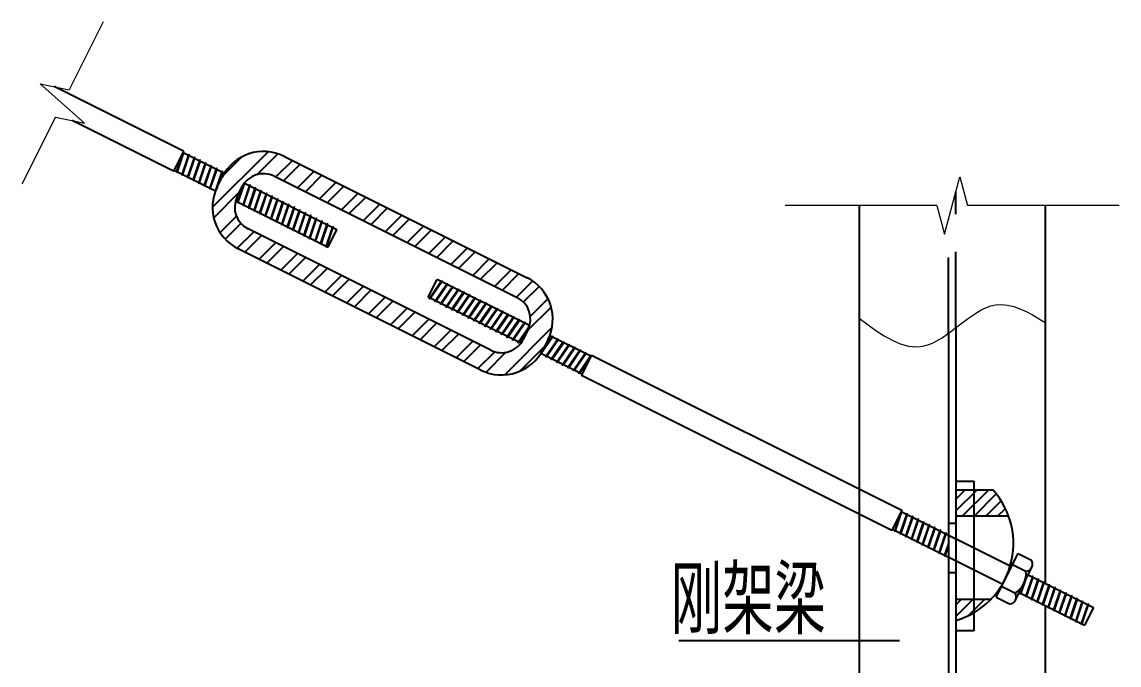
# Model space of a CAD drawing. Extents: x 9539573 to 9710259, y 1656270 to 2510207.
# Drawn here: x 9673735 to 9680982, y 2025030 to 2029280 of the extents above; entities that cross this region are included whole.
import ezdxf
from ezdxf.enums import TextEntityAlignment as Align

# ---------------------------------------------------------------- set-up
doc = ezdxf.new("R2010")
doc.units = 0
doc.header["$LTSCALE"] = 1000
doc.header["$MEASUREMENT"] = 0
doc.linetypes.add('CONTINUOUS1', pattern=[0])
doc.linetypes.add('DASHED', pattern=[0.75, 0.5, -0.25])
for name, color, linetype in [('003_THICK', 7, 'CONTINUOUS1'), ('LAYER4', 4, 'CONTINUOUS'), ('PUB_TEXT', 7, 'CONTINUOUS'), ('刚架', 2, 'CONTINUOUS'), ('填充', 8, 'CONTINUOUS'), ('支撑', 4, 'CONTINUOUS'), ('板', 4, 'CONTINUOUS')]:
    doc.layers.add(name, color=color, linetype=linetype)
doc.layers.add('Z-详图标注', color=3, linetype='CONTINUOUS', lineweight=18)
doc.layers.add('标注', color=4, linetype='CONTINUOUS', lineweight=20)
doc.styles.add('TSSD_DIMENSION', font='atssdeng.shx', dxfattribs={"width": 0.7, "bigfont": 'atssdchn.shx'})

# ---------------------------------------------------------------- blocks, each defined once
blk = doc.blocks.new('*X6')
at = {"layer": '填充', "linetype": 'Continuous'}
for p, q in [((14993658.8, -92297.5), (14993763.4, -92193)), ((14993702.8, -92328.6), (14993804.4, -92227)), ((14993730.5, -92513), (14993882.2, -92361.3)), ((14993747.5, -92421), (14993861.4, -92307)), ((14993582.8, -92797.8), (14993886.9, -92493.7)), ((14993409.9, -92758.6), (14993519.2, -92649.2)), ((14993462.5, -92781), (14993591, -92652.4)), ((14993682.4, -92773.2), (14993840.4, -92615.3))]:
    blk.add_line(p, q, dxfattribs=at)
blk = doc.blocks.new('*X7')
at = {"layer": '填充', "linetype": 'Continuous'}
for p, q in [((14991695.3, -91715.5), (14992053.9, -91356.9)), ((14991979.9, -91505.9), (14992115.8, -91370)), ((14991761.7, -91512), (14991882.3, -91391.4)), ((14992103.2, -91519.7), (14992210.5, -91412.4)), ((14992153.2, -91544.7), (14992247, -91450.9)), ((14991702.2, -91783.6), (14991869.3, -91616.5)), ((14991743.3, -91879.6), (14991849.7, -91773.2)), ((14991776.3, -91921.6), (14991878.4, -91819.5)), ((14991854.6, -91980.4), (14991961.6, -91873.5)), ((14991904.2, -92005.8), (14991957.2, -91952.8))]:
    blk.add_line(p, q, dxfattribs=at)
blk = doc.blocks.new('*X8')
at = {"layer": '填充', "linetype": 'Continuous'}
for p, q in [((14992247, -91450.9), (14992260.5, -91437.4)), ((14992244.6, -91590.4), (14992352, -91483.1)), ((14992294.6, -91615.4), (14992402, -91508.1)), ((14992386, -91661.1), (14992493.4, -91553.8)), ((14992436, -91686.1), (14992543.4, -91578.8)), ((14992527.5, -91731.8), (14992634.8, -91624.5)), ((14992577.5, -91756.8), (14992684.8, -91649.5)), ((14992668.9, -91802.6), (14992776.2, -91695.2)), ((14992718.9, -91827.6), (14992826.2, -91720.2)), ((14992810.3, -91873.3), (14992917.6, -91765.9)), ((14992860.3, -91898.3), (14992967.6, -91790.9)), ((14992951.7, -91944), (14993059.1, -91836.6)), ((14993001.7, -91969), (14993109.1, -91861.6)), ((14991957.2, -91952.8), (14992011.6, -91898.5)), ((14991995.7, -92051.5), (14992103, -91944.2)), ((14993093.2, -92014.7), (14993200.5, -91907.4)), ((14993143.2, -92039.7), (14993250.5, -91932.4)), ((14992045.7, -92076.5), (14992153, -91969.2)), ((14992137.1, -92122.2), (14992244.4, -92014.9)), ((14993234.6, -92085.4), (14993341.9, -91978.1)), ((14993284.6, -92110.4), (14993391.9, -92003.1)), ((14992187.1, -92147.2), (14992294.4, -92039.9)), ((14992278.5, -92192.9), (14992385.8, -92085.6)), ((14993376, -92156.1), (14993483.3, -92048.8)), ((14993426, -92181.1), (14993533.3, -92073.8)), ((14992328.5, -92217.9), (14992435.8, -92110.6)), ((14992419.9, -92263.7), (14992527.2, -92156.3)), ((14993517.4, -92226.8), (14993624.7, -92119.5)), ((14993567.4, -92251.8), (14993674.7, -92144.5)), ((14992469.9, -92288.7), (14992577.2, -92181.3)), ((14992561.3, -92334.4), (14992668.7, -92227)), ((14992611.3, -92359.4), (14992718.7, -92252)), ((14992702.8, -92405.1), (14992810.1, -92297.7)), ((14992752.8, -92430.1), (14992860.1, -92322.7)), ((14992844.2, -92475.8), (14992951.5, -92368.5)), ((14992894.2, -92500.8), (14993001.5, -92393.5)), ((14992985.6, -92546.5), (14993092.9, -92439.2)), ((14993035.6, -92571.5), (14993142.9, -92464.2)), ((14993127, -92617.2), (14993234.4, -92509.9)), ((14993177, -92642.2), (14993284.4, -92534.9)), ((14993268.4, -92687.9), (14993375.8, -92580.6)), ((14993318.4, -92712.9), (14993425.8, -92605.6))]:
    blk.add_line(p, q, dxfattribs=at)
blk = doc.blocks.new('A$C3B5F1999')
at = {"layer": '板', "lineweight": -3}
h = blk.add_hatch(dxfattribs=at)
h.set_pattern_fill('ANSI31', color=256, scale=11.25, style=0)
h.set_pattern_definition([(225, (1544786.093, 1161578.04), (25.25697034, -25.25697034), [])])
h.paths.add_polyline_path([(227.3, 494.1, 0.095394), (160.5, 606.6), (0, 606.6), (0, 494.1)])
h.paths.add_polyline_path([(0, 135.7), (0, 44.9, 0.128822), (150.1, 135.7)])
for p, q in [((0, 645.3), (76.8, 645.3)), ((0, 645.3), (0, 0)), ((76.8, 645.3), (76.8, 0)), ((160.5, 606.6), (0, 606.6)), ((160.5, 606.6), (0, 606.6)), ((227.3, 494.1), (0, 494.1)), ((150.1, 135.7), (0, 135.7)), ((76.8, 0), (0, 0))]:
    blk.add_line(p, q, dxfattribs=at)
blk.add_arc((-98.2, 376.8), 346.1, 286.4909, 41.6183, dxfattribs=at)

msp = doc.modelspace()

# ---------------------------------------------------------------- linework, layer by layer
at = {"layer": '003_THICK'}
msp.add_line((9680170.5, 2025478), (9680315.1, 2025767.2), dxfattribs=at)
at = {"layer": 'LAYER4'}
for p, q in [((9675468.4, 2028391.4), (9677071.8, 2027589.7)), ((9675026, 2028192.3), (9675057, 2028254.3)), ((9675402.6, 2028259.8), (9677006, 2027458.1)), ((9675157.7, 2028126.5), (9675188.7, 2028188.5)), ((9676832.4, 2027110.9), (9675229, 2027912.5)), ((9676766.5, 2026979.2), (9675163.2, 2027780.9)), ((9677077.3, 2027244.1), (9677046.3, 2027182.2)), ((9677208.9, 2027178.3), (9677178, 2027116.3))]:
    msp.add_line(p, q, dxfattribs=at)
for centre, major_axis, start_param, end_param in [((9675331.3, 2028117.1), (306.7, 1.5), 1.102288, 2.673084), ((9675331.3, 2028117.1), (159.5, 0.8), 1.101915, 2.672711), ((9675300.3, 2028055.2), (306.7, 0.1), 2.677499, 4.248296), ((9675300.3, 2028055.2), (159.5, 1.6), 2.667643, 4.238439), ((9676934.7, 2027315.5), (-306.7, 2.1), 2.684766, 4.255563), ((9676934.7, 2027315.5), (159.5, 1.9), -0.475415, 1.095381), ((9676903.7, 2027253.5), (-159.5, 2.2), 1.1208, 2.691597), ((9676903.7, 2027253.5), (-306.7, 1), 1.110269, 2.681065)]:
    msp.add_ellipse(centre, major_axis=major_axis, ratio=1, start_param=start_param, end_param=end_param, dxfattribs=at)
at = {"layer": 'PUB_TEXT'}
msp.add_line((9678073.3, 2025192.3), (9679531.4, 2025192.3), dxfattribs=at)
at = {"layer": '刚架', "color": 5, "linetype": 'DASHED'}
for p, q in [((9679904.3, 2027259.5), (9679904.3, 2028157.7)), ((9679855.3, 2027222.2), (9679855.3, 2027974.6)), ((9679266.5, 2026193.1), (9679266.5, 2026028.5)), ((9679855.3, 2025967.7), (9679904.3, 2025967.7)), ((9679855.3, 2025640.6), (9679904.3, 2025640.6))]:
    msp.add_line(p, q, dxfattribs=at)
at = {"layer": '刚架', "linetype": 'Continuous'}
for p, q in [((9679266.5, 2028066.2), (9679266.5, 2026193.1)), ((9680493.1, 2028066.2), (9680493.1, 2025570.6)), ((9679904.3, 2027259.5), (9679904.3, 2021723)), ((9679855.3, 2027222.2), (9679855.3, 2021685.8)), ((9679266.5, 2026028.5), (9679266.5, 2024201.3)), ((9680493.1, 2025424.3), (9680493.1, 2024201.3))]:
    msp.add_line(p, q, dxfattribs=at)
at = {"layer": '支撑', "linetype": 'Continuous'}
for p, q in [((9674803.1, 2028424.8), (9673948.7, 2028852)), ((9674737.3, 2028293.1), (9674067.9, 2028627.8)), ((9674803.1, 2028424.8), (9674737.3, 2028293.1)), ((9674799.4, 2028417.5), (9675072.1, 2028281.1)), ((9674740.9, 2028300.5), (9675013.6, 2028164.1)), ((9675205.1, 2028214.6), (9675816.2, 2027909.1)), ((9675146.6, 2028097.6), (9675757.6, 2027792.1)), ((9675757.6, 2027792.1), (9675816.2, 2027909.1)), ((9676418.8, 2027461.5), (9676477.3, 2027578.5)), ((9677088.4, 2027273), (9676477.3, 2027578.5)), ((9677029.9, 2027156), (9676418.8, 2027461.5)), ((9677494, 2027070.2), (9677221.3, 2027206.5)), ((9677435.5, 2026953.2), (9677162.8, 2027089.5)), ((9677497.7, 2027077.5), (9677431.9, 2026945.8)), ((9677497.7, 2027077.5), (9679547, 2026052.8)), ((9677431.9, 2026945.8), (9679481.2, 2025921.2)), ((9679547, 2026052.8), (9679481.2, 2025921.2)), ((9679543.3, 2026045.5), (9680272.1, 2025681.2)), ((9679484.8, 2025928.5), (9680213.6, 2025564.1)), ((9680315.1, 2025767.2), (9680402.9, 2025723.4)), ((9680279, 2025694.9), (9680366.8, 2025651.1)), ((9680298.3, 2025459.3), (9680406.8, 2025676.2)), ((9680381.8, 2025626.3), (9680812.3, 2025411.1)), ((9680206.7, 2025550.3), (9680294.5, 2025506.4)), ((9680323.3, 2025509.3), (9680753.8, 2025294)), ((9680170.5, 2025478), (9680258.3, 2025434.1)), ((9680812.3, 2025411.1), (9680753.8, 2025294))]:
    msp.add_line(p, q, dxfattribs=at)
for centre, major_axis, start_param, end_param in [((9680366, 2025696.6), (-45.6, 0.6), 1.599742, 3.782994), ((9680222.5, 2025632.8), (-145.4, 3.9), 2.115145, 3.294365), ((9680257.6, 2025479.7), (-45.6, 0.6), 1.599742, 3.782994)]:
    msp.add_ellipse(centre, major_axis=major_axis, ratio=1, start_param=start_param, end_param=end_param, dxfattribs=at)
at = {"layer": '标注'}
for p, q in [((9674271, 2029279.6), (9674047.1, 2028831.9)), ((9674148.3, 2028611.4), (9673855.3, 2028871.1)), ((9673855.3, 2028871.1), (9674047.1, 2028831.9)), ((9673956.5, 2028650.6), (9673735.1, 2028207.9)), ((9673956.5, 2028650.6), (9674148.3, 2028611.4)), ((9679829.1, 2027877.1), (9679930.5, 2028255.3)), ((9679930.5, 2028255.3), (9679981.1, 2028066.2)), ((9679778.5, 2028066.2), (9678777.4, 2028066.2)), ((9679778.5, 2028066.2), (9679829.1, 2027877.1)), ((9680982.2, 2028066.2), (9679981.1, 2028066.2))]:
    msp.add_line(p, q, dxfattribs=at)
at = {"layer": '标注', "linetype": 'Continuous'}
for p, q in [((9674789.8, 2028398.2), (9674754.5, 2028293.7)), ((9674803.1, 2028424.8), (9674755.5, 2028284)), ((9674804.1, 2028415.1), (9674761.9, 2028290)), ((9674833.3, 2028400.5), (9674791.1, 2028275.4)), ((9674839.7, 2028406.5), (9674792.1, 2028265.7)), ((9674840.7, 2028396.8), (9674798.5, 2028271.7)), ((9674804.1, 2028415.1), (9674803.1, 2028424.8)), ((9674876.2, 2028388.2), (9674828.7, 2028247.4)), ((9674833.3, 2028400.5), (9674839.7, 2028406.5)), ((9674840.7, 2028396.8), (9674839.7, 2028406.5)), ((9674869.9, 2028382.3), (9674876.2, 2028388.2)), ((9674877.3, 2028378.6), (9674876.2, 2028388.2)), ((9674869.9, 2028382.3), (9674827.6, 2028257.1)), ((9674877.3, 2028378.6), (9674835, 2028253.4)), ((9674906.5, 2028364), (9674864.2, 2028238.8)), ((9674912.8, 2028369.9), (9674865.3, 2028229.1)), ((9674913.9, 2028360.3), (9674871.6, 2028235.1)), ((9674943, 2028345.7), (9674900.8, 2028220.5)), ((9674949.4, 2028351.7), (9674901.8, 2028210.9)), ((9674906.5, 2028364), (9674912.8, 2028369.9)), ((9674950.4, 2028342), (9674908.2, 2028216.8)), ((9674913.9, 2028360.3), (9674912.8, 2028369.9)), ((9674979.6, 2028327.4), (9674937.4, 2028202.2)), ((9674986, 2028333.4), (9674938.4, 2028192.6)), ((9674943, 2028345.7), (9674949.4, 2028351.7)), ((9674987, 2028323.7), (9674944.7, 2028198.5)), ((9674950.4, 2028342), (9674949.4, 2028351.7)), ((9675022.5, 2028315.1), (9674975, 2028174.3)), ((9674979.6, 2028327.4), (9674986, 2028333.4)), ((9674987, 2028323.7), (9674986, 2028333.4)), ((9675016.2, 2028309.1), (9675022.5, 2028315.1)), ((9675023.6, 2028305.4), (9675022.5, 2028315.1)), ((9674737.3, 2028293.1), (9674744.6, 2028298.6)), ((9674754.5, 2028293.7), (9674755.5, 2028284)), ((9674755.5, 2028284), (9674761.9, 2028290)), ((9674791.1, 2028275.4), (9674792.1, 2028265.7)), ((9674792.1, 2028265.7), (9674798.5, 2028271.7)), ((9674827.6, 2028257.1), (9674828.7, 2028247.4)), ((9674828.7, 2028247.4), (9674835, 2028253.4)), ((9675016.2, 2028309.1), (9674973.9, 2028183.9)), ((9675023.6, 2028305.4), (9674981.3, 2028180.3)), ((9675052.8, 2028290.8), (9675010.5, 2028165.7)), ((9675059.1, 2028296.8), (9675017.8, 2028174.5)), ((9675060.1, 2028287.1), (9675032.5, 2028205.4)), ((9675052.8, 2028290.8), (9675059.1, 2028296.8)), ((9675060.1, 2028287.1), (9675059.1, 2028296.8)), ((9674864.2, 2028238.8), (9674865.3, 2028229.1)), ((9674865.3, 2028229.1), (9674871.6, 2028235.1)), ((9674900.8, 2028220.5), (9674901.8, 2028210.9)), ((9674901.8, 2028210.9), (9674908.2, 2028216.8)), ((9674937.4, 2028202.2), (9674938.4, 2028192.6)), ((9674938.4, 2028192.6), (9674944.7, 2028198.5)), ((9674973.9, 2028183.9), (9674975, 2028174.3)), ((9674975, 2028174.3), (9674981.3, 2028180.3)), ((9675190.2, 2028191.5), (9675156.8, 2028092.5)), ((9675200, 2028207.6), (9675157.8, 2028082.8)), ((9675206.4, 2028214), (9675164.2, 2028088.8)), ((9675235.6, 2028199.4), (9675193.4, 2028074.2)), ((9675242, 2028205.4), (9675194.4, 2028064.6)), ((9675243, 2028195.7), (9675200.7, 2028070.5)), ((9675206.4, 2028214), (9675206.2, 2028216.1)), ((9675272.2, 2028181.1), (9675229.9, 2028055.9)), ((9675278.5, 2028187.1), (9675231, 2028046.3)), ((9675235.6, 2028199.4), (9675242, 2028205.4)), ((9675279.6, 2028177.4), (9675237.3, 2028052.3)), ((9675243, 2028195.7), (9675242, 2028205.4)), ((9675272.2, 2028181.1), (9675278.5, 2028187.1)), ((9675279.6, 2028177.4), (9675278.5, 2028187.1)), ((9675010.5, 2028165.7), (9675011.3, 2028157.9)), ((9675308.8, 2028162.8), (9675266.5, 2028037.7)), ((9675315.1, 2028168.8), (9675267.6, 2028028)), ((9675316.2, 2028159.1), (9675273.9, 2028034)), ((9675345.3, 2028144.5), (9675303.1, 2028019.4)), ((9675351.7, 2028150.5), (9675304.1, 2028009.7)), ((9675308.8, 2028162.8), (9675315.1, 2028168.8)), ((9675352.7, 2028140.8), (9675310.5, 2028015.7)), ((9675316.2, 2028159.1), (9675315.1, 2028168.8)), ((9675381.9, 2028126.2), (9675339.7, 2028001.1)), ((9675388.2, 2028132.2), (9675340.7, 2027991.4)), ((9675345.3, 2028144.5), (9675351.7, 2028150.5)), ((9675389.3, 2028122.6), (9675347, 2027997.4)), ((9675352.7, 2028140.8), (9675351.7, 2028150.5)), ((9675418.5, 2028108), (9675376.2, 2027982.8)), ((9675424.8, 2028113.9), (9675377.3, 2027973.1)), ((9675381.9, 2028126.2), (9675388.2, 2028132.2)), ((9675425.9, 2028104.3), (9675383.6, 2027979.1)), ((9675389.3, 2028122.6), (9675388.2, 2028132.2)), ((9675418.5, 2028108), (9675424.8, 2028113.9)), ((9675425.9, 2028104.3), (9675424.8, 2028113.9)), ((9675156.8, 2028092.5), (9675157.8, 2028082.8)), ((9675157.8, 2028082.8), (9675164.2, 2028088.8)), ((9675193.4, 2028074.2), (9675194.4, 2028064.6)), ((9675194.4, 2028064.6), (9675200.7, 2028070.5)), ((9675229.9, 2028055.9), (9675231, 2028046.3)), ((9675231, 2028046.3), (9675237.3, 2028052.3)), ((9675266.5, 2028037.7), (9675267.6, 2028028)), ((9675267.6, 2028028), (9675273.9, 2028034)), ((9675455.1, 2028089.7), (9675412.8, 2027964.5)), ((9675461.4, 2028095.6), (9675413.8, 2027954.8)), ((9675462.4, 2028086), (9675420.2, 2027960.8)), ((9675491.6, 2028071.4), (9675449.4, 2027946.2)), ((9675498, 2028077.4), (9675450.4, 2027936.6)), ((9675455.1, 2028089.7), (9675461.4, 2028095.6)), ((9675499, 2028067.7), (9675456.8, 2027942.5)), ((9675462.4, 2028086), (9675461.4, 2028095.6)), ((9675528.2, 2028053.1), (9675485.9, 2027927.9)), ((9675534.5, 2028059.1), (9675487, 2027918.3)), ((9675491.6, 2028071.4), (9675498, 2028077.4)), ((9675535.6, 2028049.4), (9675493.3, 2027924.3)), ((9675499, 2028067.7), (9675498, 2028077.4)), ((9675564.8, 2028034.8), (9675522.5, 2027909.7)), ((9675571.1, 2028040.8), (9675523.6, 2027900)), ((9675528.2, 2028053.1), (9675534.5, 2028059.1)), ((9675572.2, 2028031.1), (9675529.9, 2027906)), ((9675535.6, 2028049.4), (9675534.5, 2028059.1)), ((9675564.8, 2028034.8), (9675571.1, 2028040.8)), ((9675572.2, 2028031.1), (9675571.1, 2028040.8)), ((9675303.1, 2028019.4), (9675304.1, 2028009.7)), ((9675304.1, 2028009.7), (9675310.5, 2028015.7)), ((9675339.7, 2028001.1), (9675340.7, 2027991.4)), ((9675340.7, 2027991.4), (9675347, 2027997.4)), ((9675376.2, 2027982.8), (9675377.3, 2027973.1)), ((9675377.3, 2027973.1), (9675383.6, 2027979.1)), ((9675412.8, 2027964.5), (9675413.8, 2027954.8)), ((9675413.8, 2027954.8), (9675420.2, 2027960.8)), ((9675601.3, 2028016.5), (9675559.1, 2027891.4)), ((9675607.7, 2028022.5), (9675560.1, 2027881.7)), ((9675608.7, 2028012.8), (9675566.5, 2027887.7)), ((9675637.9, 2027998.2), (9675595.7, 2027873.1)), ((9675644.3, 2028004.2), (9675596.7, 2027863.4)), ((9675601.3, 2028016.5), (9675607.7, 2028022.5)), ((9675645.3, 2027994.6), (9675603, 2027869.4)), ((9675608.7, 2028012.8), (9675607.7, 2028022.5)), ((9675674.5, 2027980), (9675632.2, 2027854.8)), ((9675680.8, 2027985.9), (9675633.3, 2027845.1)), ((9675637.9, 2027998.2), (9675644.3, 2028004.2)), ((9675681.9, 2027976.3), (9675639.6, 2027851.1)), ((9675645.3, 2027994.6), (9675644.3, 2028004.2)), ((9675711.1, 2027961.7), (9675668.8, 2027836.5)), ((9675717.4, 2027967.6), (9675669.9, 2027826.8)), ((9675674.5, 2027980), (9675680.8, 2027985.9)), ((9675718.4, 2027958), (9675676.2, 2027832.8)), ((9675681.9, 2027976.3), (9675680.8, 2027985.9)), ((9675711.1, 2027961.7), (9675717.4, 2027967.6)), ((9675718.4, 2027958), (9675717.4, 2027967.6)), ((9675449.4, 2027946.2), (9675450.4, 2027936.6)), ((9675450.4, 2027936.6), (9675456.8, 2027942.5)), ((9675485.9, 2027927.9), (9675487, 2027918.3)), ((9675487, 2027918.3), (9675493.3, 2027924.3)), ((9675522.5, 2027909.7), (9675523.6, 2027900)), ((9675523.6, 2027900), (9675529.9, 2027906)), ((9675559.1, 2027891.4), (9675560.1, 2027881.7)), ((9675560.1, 2027881.7), (9675566.5, 2027887.7)), ((9675747.6, 2027943.4), (9675705.4, 2027818.2)), ((9675754, 2027949.4), (9675706.4, 2027808.6)), ((9675755, 2027939.7), (9675712.8, 2027814.5)), ((9675784.2, 2027925.1), (9675741.9, 2027799.9)), ((9675790.5, 2027931.1), (9675743, 2027790.3)), ((9675747.6, 2027943.4), (9675754, 2027949.4)), ((9675791.6, 2027921.4), (9675749.3, 2027796.2)), ((9675755, 2027939.7), (9675754, 2027949.4)), ((9675784.2, 2027925.1), (9675790.5, 2027931.1)), ((9675791.6, 2027921.4), (9675790.5, 2027931.1)), ((9675595.7, 2027873.1), (9675596.7, 2027863.4)), ((9675596.7, 2027863.4), (9675603, 2027869.4)), ((9675632.2, 2027854.8), (9675633.3, 2027845.1)), ((9675633.3, 2027845.1), (9675639.6, 2027851.1)), ((9675668.8, 2027836.5), (9675669.9, 2027826.8)), ((9675669.9, 2027826.8), (9675676.2, 2027832.8)), ((9675705.4, 2027818.2), (9675706.4, 2027808.6)), ((9675706.4, 2027808.6), (9675712.8, 2027814.5)), ((9675741.9, 2027799.9), (9675743, 2027790.3)), ((9675743, 2027790.3), (9675749.3, 2027796.2)), ((9676510.2, 2027571.2), (9676426.1, 2027448.7)), ((9676501.9, 2027566.3), (9676427.1, 2027457.4)), ((9676509.3, 2027562.6), (9676434.5, 2027453.7)), ((9676546.8, 2027552.9), (9676462.7, 2027430.4)), ((9676538.5, 2027548), (9676463.7, 2027439.1)), ((9676545.8, 2027544.3), (9676471.1, 2027435.4)), ((9676583.4, 2027534.6), (9676499.3, 2027412.1)), ((9676575, 2027529.7), (9676500.3, 2027420.8)), ((9676501.9, 2027566.3), (9676510.2, 2027571.2)), ((9676582.4, 2027526), (9676507.6, 2027417.1)), ((9676509.3, 2027562.6), (9676510.2, 2027571.2)), ((9676538.5, 2027548), (9676546.8, 2027552.9)), ((9676545.8, 2027544.3), (9676546.8, 2027552.9)), ((9676575, 2027529.7), (9676583.4, 2027534.6)), ((9676582.4, 2027526), (9676583.4, 2027534.6)), ((9676426.1, 2027448.7), (9676427.1, 2027457.4)), ((9676434.5, 2027453.7), (9676426.1, 2027448.7)), ((9676620, 2027516.4), (9676535.8, 2027393.8)), ((9676611.6, 2027511.4), (9676536.8, 2027402.5)), ((9676619, 2027507.7), (9676544.2, 2027398.8)), ((9676656.5, 2027498.1), (9676572.4, 2027375.6)), ((9676648.2, 2027493.1), (9676573.4, 2027384.2)), ((9676655.6, 2027489.4), (9676580.8, 2027380.5)), ((9676693.1, 2027479.8), (9676609, 2027357.3)), ((9676684.7, 2027474.8), (9676610, 2027365.9)), ((9676611.6, 2027511.4), (9676620, 2027516.4)), ((9676692.1, 2027471.1), (9676617.4, 2027362.2)), ((9676619, 2027507.7), (9676620, 2027516.4)), ((9676729.7, 2027461.5), (9676645.6, 2027339)), ((9676721.3, 2027456.5), (9676646.5, 2027347.6)), ((9676648.2, 2027493.1), (9676656.5, 2027498.1)), ((9676728.7, 2027452.9), (9676653.9, 2027343.9)), ((9676655.6, 2027489.4), (9676656.5, 2027498.1)), ((9676684.7, 2027474.8), (9676693.1, 2027479.8)), ((9676692.1, 2027471.1), (9676693.1, 2027479.8)), ((9676721.3, 2027456.5), (9676729.7, 2027461.5)), ((9676728.7, 2027452.9), (9676729.7, 2027461.5)), ((9676462.7, 2027430.4), (9676463.7, 2027439.1)), ((9676471.1, 2027435.4), (9676462.7, 2027430.4)), ((9676499.3, 2027412.1), (9676500.3, 2027420.8)), ((9676507.6, 2027417.1), (9676499.3, 2027412.1)), ((9676535.8, 2027393.8), (9676536.8, 2027402.5)), ((9676544.2, 2027398.8), (9676535.8, 2027393.8)), ((9676572.4, 2027375.6), (9676573.4, 2027384.2)), ((9676580.8, 2027380.5), (9676572.4, 2027375.6)), ((9676766.3, 2027443.2), (9676682.1, 2027320.7)), ((9676757.9, 2027438.3), (9676683.1, 2027329.4)), ((9676765.3, 2027434.6), (9676690.5, 2027325.7)), ((9676802.8, 2027424.9), (9676718.7, 2027302.4)), ((9676794.5, 2027420), (9676719.7, 2027311.1)), ((9676801.8, 2027416.3), (9676727.1, 2027307.4)), ((9676839.4, 2027406.6), (9676755.3, 2027284.1)), ((9676831, 2027401.7), (9676756.3, 2027292.8)), ((9676757.9, 2027438.3), (9676766.3, 2027443.2)), ((9676838.4, 2027398), (9676763.6, 2027289.1)), ((9676765.3, 2027434.6), (9676766.3, 2027443.2)), ((9676876, 2027388.4), (9676791.9, 2027265.8)), ((9676867.6, 2027383.4), (9676792.8, 2027274.5)), ((9676794.5, 2027420), (9676802.8, 2027424.9)), ((9676875, 2027379.7), (9676800.2, 2027270.8)), ((9676801.8, 2027416.3), (9676802.8, 2027424.9)), ((9676831, 2027401.7), (9676839.4, 2027406.6)), ((9676838.4, 2027398), (9676839.4, 2027406.6)), ((9676867.6, 2027383.4), (9676876, 2027388.4)), ((9676875, 2027379.7), (9676876, 2027388.4)), ((9680046.2, 2027362.6), (9680075.8, 2027379.2)), ((9680075.8, 2027379.2), (9680105.6, 2027393.1)), ((9680105.6, 2027393.1), (9680135.6, 2027403.7)), ((9680135.6, 2027403.7), (9680165.9, 2027410.4)), ((9680165.9, 2027410.4), (9680205.7, 2027412.8)), ((9680205.7, 2027412.8), (9680245.8, 2027408.7)), ((9680245.8, 2027408.7), (9680286.4, 2027398.9)), ((9680286.4, 2027398.9), (9680327.3, 2027384.2)), ((9680327.3, 2027384.2), (9680368.5, 2027365.4)), ((9676609, 2027357.3), (9676610, 2027365.9)), ((9676617.4, 2027362.2), (9676609, 2027357.3)), ((9676645.6, 2027339), (9676646.5, 2027347.6)), ((9676653.9, 2027343.9), (9676645.6, 2027339)), ((9676682.1, 2027320.7), (9676683.1, 2027329.4)), ((9676690.5, 2027325.7), (9676682.1, 2027320.7)), ((9676718.7, 2027302.4), (9676719.7, 2027311.1)), ((9676727.1, 2027307.4), (9676718.7, 2027302.4)), ((9676912.5, 2027370.1), (9676828.4, 2027247.6)), ((9676904.2, 2027365.1), (9676829.4, 2027256.2)), ((9676911.6, 2027361.4), (9676836.8, 2027252.5)), ((9676949.1, 2027351.8), (9676865, 2027229.3)), ((9676940.7, 2027346.8), (9676866, 2027237.9)), ((9676948.1, 2027343.1), (9676873.4, 2027234.2)), ((9676985.7, 2027333.5), (9676901.6, 2027211)), ((9676977.3, 2027328.5), (9676902.6, 2027219.6)), ((9676904.2, 2027365.1), (9676912.5, 2027370.1)), ((9676984.7, 2027324.8), (9676909.9, 2027215.9)), ((9676911.6, 2027361.4), (9676912.5, 2027370.1)), ((9677022.3, 2027315.2), (9676938.1, 2027192.7)), ((9677013.9, 2027310.3), (9676939.1, 2027201.4)), ((9676940.7, 2027346.8), (9676949.1, 2027351.8)), ((9677021.3, 2027306.6), (9676946.5, 2027197.7)), ((9676948.1, 2027343.1), (9676949.1, 2027351.8)), ((9676977.3, 2027328.5), (9676985.7, 2027333.5)), ((9676984.7, 2027324.8), (9676985.7, 2027333.5)), ((9677013.9, 2027310.3), (9677022.3, 2027315.2)), ((9677021.3, 2027306.6), (9677022.3, 2027315.2)), ((9679266.5, 2027321.8), (9679375.5, 2027241.2)), ((9679929.2, 2027278.7), (9679987.5, 2027323)), ((9679987.5, 2027323), (9680046.2, 2027362.6)), ((9680368.5, 2027365.4), (9680409.9, 2027343.4)), ((9680409.9, 2027343.4), (9680493.1, 2027292.8)), ((9676755.3, 2027284.1), (9676756.3, 2027292.8)), ((9676763.6, 2027289.1), (9676755.3, 2027284.1)), ((9676791.9, 2027265.8), (9676792.8, 2027274.5)), ((9676800.2, 2027270.8), (9676791.9, 2027265.8)), ((9676828.4, 2027247.6), (9676829.4, 2027256.2)), ((9676836.8, 2027252.5), (9676828.4, 2027247.6)), ((9676865, 2027229.3), (9676866, 2027237.9)), ((9676873.4, 2027234.2), (9676865, 2027229.3)), ((9677058.8, 2027296.9), (9676974.7, 2027174.4)), ((9677050.5, 2027292), (9676975.7, 2027183.1)), ((9677057.8, 2027288.3), (9676983.1, 2027179.4)), ((9677085.8, 2027264.7), (9677011.3, 2027156.1)), ((9677087, 2027273.7), (9677012.3, 2027164.8)), ((9677078.8, 2027247.2), (9677019.7, 2027161.1)), ((9677050.5, 2027292), (9677058.8, 2027296.9)), ((9677057.8, 2027288.3), (9677058.8, 2027296.9)), ((9677087, 2027273.7), (9677088.8, 2027274.7)), ((9679375.5, 2027241.2), (9679429.7, 2027206.1)), ((9679812.9, 2027192.7), (9679871.1, 2027233.8)), ((9679871.1, 2027233.8), (9679929.2, 2027278.7)), ((9676901.6, 2027211), (9676902.6, 2027219.6)), ((9676909.9, 2027215.9), (9676901.6, 2027211)), ((9676938.1, 2027192.7), (9676939.1, 2027201.4)), ((9676946.5, 2027197.7), (9676938.1, 2027192.7)), ((9676974.7, 2027174.4), (9676975.7, 2027183.1)), ((9676983.1, 2027179.4), (9676974.7, 2027174.4)), ((9677011.3, 2027156.1), (9677012.3, 2027164.8)), ((9677019.7, 2027161.1), (9677011.3, 2027156.1)), ((9677240.7, 2027196.8), (9677165.9, 2027087.9)), ((9677241.7, 2027205.5), (9677168.6, 2027099.1)), ((9677233.3, 2027200.5), (9677184.5, 2027129.4)), ((9677278.3, 2027187.2), (9677194.1, 2027064.7)), ((9677269.9, 2027182.3), (9677195.1, 2027073.3)), ((9677277.3, 2027178.6), (9677202.5, 2027069.7)), ((9677314.8, 2027168.9), (9677230.7, 2027046.4)), ((9677306.5, 2027164), (9677231.7, 2027055.1)), ((9677233.3, 2027200.5), (9677241.7, 2027205.5)), ((9677313.9, 2027160.3), (9677239.1, 2027051.4)), ((9677240.7, 2027196.8), (9677241.7, 2027205.5)), ((9677269.9, 2027182.3), (9677278.3, 2027187.2)), ((9677277.3, 2027178.6), (9677278.3, 2027187.2)), ((9677306.5, 2027164), (9677314.8, 2027168.9)), ((9677313.9, 2027160.3), (9677314.8, 2027168.9)), ((9679429.7, 2027206.1), (9679483.7, 2027176.2)), ((9679483.7, 2027176.2), (9679537.3, 2027153.1)), ((9679724.9, 2027147.3), (9679754.4, 2027159.5)), ((9679754.4, 2027159.5), (9679812.9, 2027192.7)), ((9677165.9, 2027087.9), (9677159.2, 2027084)), ((9677351.4, 2027150.6), (9677267.3, 2027028.1)), ((9677343, 2027145.7), (9677268.3, 2027036.8)), ((9677350.4, 2027142), (9677275.7, 2027033.1)), ((9677388, 2027132.4), (9677303.9, 2027009.8)), ((9677379.6, 2027127.4), (9677304.8, 2027018.5)), ((9677387, 2027123.7), (9677312.2, 2027014.8)), ((9677424.6, 2027114.1), (9677340.4, 2026991.6)), ((9677416.2, 2027109.1), (9677341.4, 2027000.2)), ((9677343, 2027145.7), (9677351.4, 2027150.6)), ((9677423.6, 2027105.4), (9677348.8, 2026996.5)), ((9677350.4, 2027142), (9677351.4, 2027150.6)), ((9677461.1, 2027095.8), (9677377, 2026973.3)), ((9677452.8, 2027090.8), (9677378, 2026981.9)), ((9677379.6, 2027127.4), (9677388, 2027132.4)), ((9677460.1, 2027087.1), (9677385.4, 2026978.2)), ((9677387, 2027123.7), (9677388, 2027132.4)), ((9677416.2, 2027109.1), (9677424.6, 2027114.1)), ((9677423.6, 2027105.4), (9677424.6, 2027114.1)), ((9677452.8, 2027090.8), (9677461.1, 2027095.8)), ((9677460.1, 2027087.1), (9677461.1, 2027095.8)), ((9679537.3, 2027153.1), (9679590.5, 2027138.2)), ((9679590.5, 2027138.2), (9679616.9, 2027134.3)), ((9679616.9, 2027134.3), (9679643.1, 2027132.9)), ((9679643.1, 2027132.9), (9679669.2, 2027134.3)), ((9679669.2, 2027134.3), (9679695.2, 2027138.6)), ((9679695.2, 2027138.6), (9679724.9, 2027147.3)), ((9677194.1, 2027064.7), (9677195.1, 2027073.3)), ((9677202.5, 2027069.7), (9677194.1, 2027064.7)), ((9677230.7, 2027046.4), (9677231.7, 2027055.1)), ((9677239.1, 2027051.4), (9677230.7, 2027046.4)), ((9677267.3, 2027028.1), (9677268.3, 2027036.8)), ((9677275.7, 2027033.1), (9677267.3, 2027028.1)), ((9677303.9, 2027009.8), (9677304.8, 2027018.5)), ((9677312.2, 2027014.8), (9677303.9, 2027009.8)), ((9677497.7, 2027077.5), (9677413.6, 2026955)), ((9677489.3, 2027072.5), (9677414.6, 2026963.6)), ((9677484.4, 2027050.9), (9677421.9, 2026959.9)), ((9677489.3, 2027072.5), (9677497.7, 2027077.5)), ((9677340.4, 2026991.6), (9677341.4, 2027000.2)), ((9677348.8, 2026996.5), (9677340.4, 2026991.6)), ((9677377, 2026973.3), (9677378, 2026981.9)), ((9677385.4, 2026978.2), (9677377, 2026973.3)), ((9677413.6, 2026955), (9677414.6, 2026963.6)), ((9677421.9, 2026959.9), (9677413.6, 2026955)), ((9677431.9, 2026945.8), (9677431.9, 2026955)), ((9679533.7, 2026026.3), (9679498.4, 2025921.7)), ((9679547, 2026052.8), (9679499.4, 2025912)), ((9679548, 2026043.2), (9679505.8, 2025918)), ((9679577.2, 2026028.6), (9679535, 2025903.4)), ((9679583.6, 2026034.6), (9679536, 2025893.8)), ((9679584.6, 2026024.9), (9679542.4, 2025899.7)), ((9679548, 2026043.2), (9679547, 2026052.8)), ((9679613.8, 2026010.3), (9679571.5, 2025885.1)), ((9679620.1, 2026016.3), (9679572.6, 2025875.5)), ((9679577.2, 2026028.6), (9679583.6, 2026034.6)), ((9679621.2, 2026006.6), (9679578.9, 2025881.5)), ((9679584.6, 2026024.9), (9679583.6, 2026034.6)), ((9679656.7, 2025998), (9679609.2, 2025857.2)), ((9679613.8, 2026010.3), (9679620.1, 2026016.3)), ((9679621.2, 2026006.6), (9679620.1, 2026016.3)), ((9679650.4, 2025992), (9679656.7, 2025998)), ((9679657.8, 2025988.3), (9679656.7, 2025998)), ((9679481.2, 2025921.2), (9679488.5, 2025926.7)), ((9679650.4, 2025992), (9679608.1, 2025866.9)), ((9679657.8, 2025988.3), (9679615.5, 2025863.2)), ((9679686.9, 2025973.7), (9679644.7, 2025848.6)), ((9679693.3, 2025979.7), (9679645.7, 2025838.9)), ((9679694.3, 2025970), (9679652.1, 2025844.9)), ((9679723.5, 2025955.4), (9679681.3, 2025830.3)), ((9679729.9, 2025961.4), (9679682.3, 2025820.6)), ((9679686.9, 2025973.7), (9679693.3, 2025979.7)), ((9679730.9, 2025951.8), (9679688.6, 2025826.6)), ((9679694.3, 2025970), (9679693.3, 2025979.7)), ((9679760.1, 2025937.2), (9679717.8, 2025812)), ((9679766.4, 2025943.1), (9679718.9, 2025802.3)), ((9679723.5, 2025955.4), (9679729.9, 2025961.4)), ((9679767.5, 2025933.5), (9679725.2, 2025808.3)), ((9679730.9, 2025951.8), (9679729.9, 2025961.4)), ((9679803, 2025924.8), (9679755.5, 2025784)), ((9679760.1, 2025937.2), (9679766.4, 2025943.1)), ((9679767.5, 2025933.5), (9679766.4, 2025943.1)), ((9679796.7, 2025918.9), (9679803, 2025924.8)), ((9679804, 2025915.2), (9679803, 2025924.8)), ((9679498.4, 2025921.7), (9679499.4, 2025912)), ((9679499.4, 2025912), (9679505.8, 2025918)), ((9679535, 2025903.4), (9679536, 2025893.8)), ((9679536, 2025893.8), (9679542.4, 2025899.7)), ((9679571.5, 2025885.1), (9679572.6, 2025875.5)), ((9679572.6, 2025875.5), (9679578.9, 2025881.5)), ((9679608.1, 2025866.9), (9679609.2, 2025857.2)), ((9679609.2, 2025857.2), (9679615.5, 2025863.2)), ((9679796.7, 2025918.9), (9679754.4, 2025793.7)), ((9679804, 2025915.2), (9679761.8, 2025790)), ((9679833.2, 2025900.6), (9679791, 2025775.4)), ((9679839.6, 2025906.6), (9679792, 2025765.8)), ((9679840.6, 2025896.9), (9679798.4, 2025771.7)), ((9679833.2, 2025900.6), (9679839.6, 2025906.6)), ((9679840.6, 2025896.9), (9679839.6, 2025906.6)), ((9679644.7, 2025848.6), (9679645.7, 2025838.9)), ((9679645.7, 2025838.9), (9679652.1, 2025844.9)), ((9679681.3, 2025830.3), (9679682.3, 2025820.6)), ((9679682.3, 2025820.6), (9679688.6, 2025826.6)), ((9679717.8, 2025812), (9679718.9, 2025802.3)), ((9679718.9, 2025802.3), (9679725.2, 2025808.3)), ((9679754.4, 2025793.7), (9679755.5, 2025784)), ((9679755.5, 2025784), (9679761.8, 2025790)), ((9679855.3, 2025839.2), (9679827.5, 2025757.1)), ((9679855.3, 2025826.4), (9679828.6, 2025747.5)), ((9679855.3, 2025813.7), (9679834.9, 2025753.4)), ((9679791, 2025775.4), (9679792, 2025765.8)), ((9679792, 2025765.8), (9679798.4, 2025771.7)), ((9679827.5, 2025757.1), (9679828.6, 2025747.5)), ((9679828.6, 2025747.5), (9679834.9, 2025753.4)), ((9680355.3, 2025573.2), (9680329.5, 2025497)), ((9680368.6, 2025599.8), (9680335.9, 2025503)), ((9680407.3, 2025613.5), (9680365.1, 2025488.4)), ((9680413.7, 2025619.5), (9680366.1, 2025478.7)), ((9680414.7, 2025609.8), (9680372.4, 2025484.7)), ((9680443.9, 2025595.3), (9680401.6, 2025470.1)), ((9680450.2, 2025601.2), (9680402.7, 2025460.4)), ((9680407.3, 2025613.5), (9680413.7, 2025619.5)), ((9680451.3, 2025591.6), (9680409, 2025466.4)), ((9680414.7, 2025609.8), (9680413.7, 2025619.5)), ((9680480.5, 2025577), (9680438.2, 2025451.8)), ((9680486.8, 2025582.9), (9680439.3, 2025442.1)), ((9680443.9, 2025595.3), (9680450.2, 2025601.2)), ((9680487.9, 2025573.3), (9680445.6, 2025448.1)), ((9680451.3, 2025591.6), (9680450.2, 2025601.2)), ((9680523.4, 2025564.7), (9680475.8, 2025423.9)), ((9680480.5, 2025577), (9680486.8, 2025582.9)), ((9680487.9, 2025573.3), (9680486.8, 2025582.9)), ((9680517, 2025558.7), (9680523.4, 2025564.7)), ((9680524.4, 2025555), (9680523.4, 2025564.7)), ((9680342, 2025546.6), (9680328.5, 2025506.7)), ((9680328.5, 2025506.7), (9680329.5, 2025497)), ((9680329.5, 2025497), (9680335.9, 2025503)), ((9680365.1, 2025488.4), (9680366.1, 2025478.7)), ((9680517, 2025558.7), (9680474.8, 2025433.5)), ((9680524.4, 2025555), (9680482.2, 2025429.8)), ((9680553.6, 2025540.4), (9680511.4, 2025415.2)), ((9680559.9, 2025546.4), (9680512.4, 2025405.6)), ((9680561, 2025536.7), (9680518.7, 2025411.5)), ((9680590.2, 2025522.1), (9680547.9, 2025397)), ((9680596.5, 2025528.1), (9680549, 2025387.3)), ((9680553.6, 2025540.4), (9680559.9, 2025546.4)), ((9680597.6, 2025518.4), (9680555.3, 2025393.3)), ((9680561, 2025536.7), (9680559.9, 2025546.4)), ((9680626.8, 2025503.8), (9680584.5, 2025378.7)), ((9680633.1, 2025509.8), (9680585.5, 2025369)), ((9680590.2, 2025522.1), (9680596.5, 2025528.1)), ((9680634.1, 2025500.1), (9680591.9, 2025375)), ((9680597.6, 2025518.4), (9680596.5, 2025528.1)), ((9680669.7, 2025491.5), (9680622.1, 2025350.7)), ((9680626.8, 2025503.8), (9680633.1, 2025509.8)), ((9680634.1, 2025500.1), (9680633.1, 2025509.8)), ((9680663.3, 2025485.5), (9680669.7, 2025491.5)), ((9680670.7, 2025481.8), (9680669.7, 2025491.5)), ((9680366.1, 2025478.7), (9680372.4, 2025484.7)), ((9680401.6, 2025470.1), (9680402.7, 2025460.4)), ((9680402.7, 2025460.4), (9680409, 2025466.4)), ((9680438.2, 2025451.8), (9680439.3, 2025442.1)), ((9680439.3, 2025442.1), (9680445.6, 2025448.1)), ((9680474.8, 2025433.5), (9680475.8, 2025423.9)), ((9680475.8, 2025423.9), (9680482.2, 2025429.8)), ((9680511.4, 2025415.2), (9680512.4, 2025405.6)), ((9680663.3, 2025485.5), (9680621.1, 2025360.4)), ((9680670.7, 2025481.8), (9680628.5, 2025356.7)), ((9680699.9, 2025467.3), (9680657.6, 2025342.1)), ((9680706.2, 2025473.2), (9680658.7, 2025332.4)), ((9680707.3, 2025463.6), (9680665, 2025338.4)), ((9680736.5, 2025449), (9680694.2, 2025323.8)), ((9680742.8, 2025454.9), (9680695.3, 2025314.1)), ((9680699.9, 2025467.3), (9680706.2, 2025473.2)), ((9680743.9, 2025445.3), (9680701.6, 2025320.1)), ((9680707.3, 2025463.6), (9680706.2, 2025473.2)), ((9680773, 2025430.7), (9680730.8, 2025305.5)), ((9680779.4, 2025436.7), (9680731.8, 2025295.9)), ((9680736.5, 2025449), (9680742.8, 2025454.9)), ((9680780.4, 2025427), (9680738.2, 2025301.8)), ((9680743.9, 2025445.3), (9680742.8, 2025454.9)), ((9680773, 2025430.7), (9680779.4, 2025436.7)), ((9680780.4, 2025427), (9680779.4, 2025436.7)), ((9680512.4, 2025405.6), (9680518.7, 2025411.5)), ((9680547.9, 2025397), (9680549, 2025387.3)), ((9680549, 2025387.3), (9680555.3, 2025393.3)), ((9680584.5, 2025378.7), (9680585.5, 2025369)), ((9680585.5, 2025369), (9680591.9, 2025375)), ((9680621.1, 2025360.4), (9680622.1, 2025350.7)), ((9680622.1, 2025350.7), (9680628.5, 2025356.7)), ((9680657.6, 2025342.1), (9680658.7, 2025332.4)), ((9680658.7, 2025332.4), (9680665, 2025338.4)), ((9680694.2, 2025323.8), (9680695.3, 2025314.1)), ((9680695.3, 2025314.1), (9680701.6, 2025320.1)), ((9680730.8, 2025305.5), (9680731.8, 2025295.9)), ((9680731.8, 2025295.9), (9680738.2, 2025301.8))]:
    msp.add_line(p, q, dxfattribs=at)

# ---------------------------------------------------------------- block references
at = {"layer": 'Z-详图标注', "xscale": 1.533333333907649, "yscale": 1.533333333209157, "zscale": 1.53333333333318}
msp.add_blockref('A$C3B5F1999', (9679904.3, 2025255.6), dxfattribs=at)
at = {"layer": '填充', "linetype": 'Continuous', "xscale": 1.02222222299315, "yscale": 1.022222222614801, "zscale": 1.022222222698129}
for name in ['*X7', '*X8', '*X6']:
    msp.add_blockref(name, (-5649849.4, 2121808.7), dxfattribs=at)

# ---------------------------------------------------------------- texts
at = {"layer": 'PUB_TEXT', "style": 'TSSD_DIMENSION', "width": 0.8}
msp.add_text('刚架梁', height=450, dxfattribs=at).set_placement((9678532.4, 2025458), align=Align.MIDDLE_CENTER)

doc.saveas('drawing.dxf')
